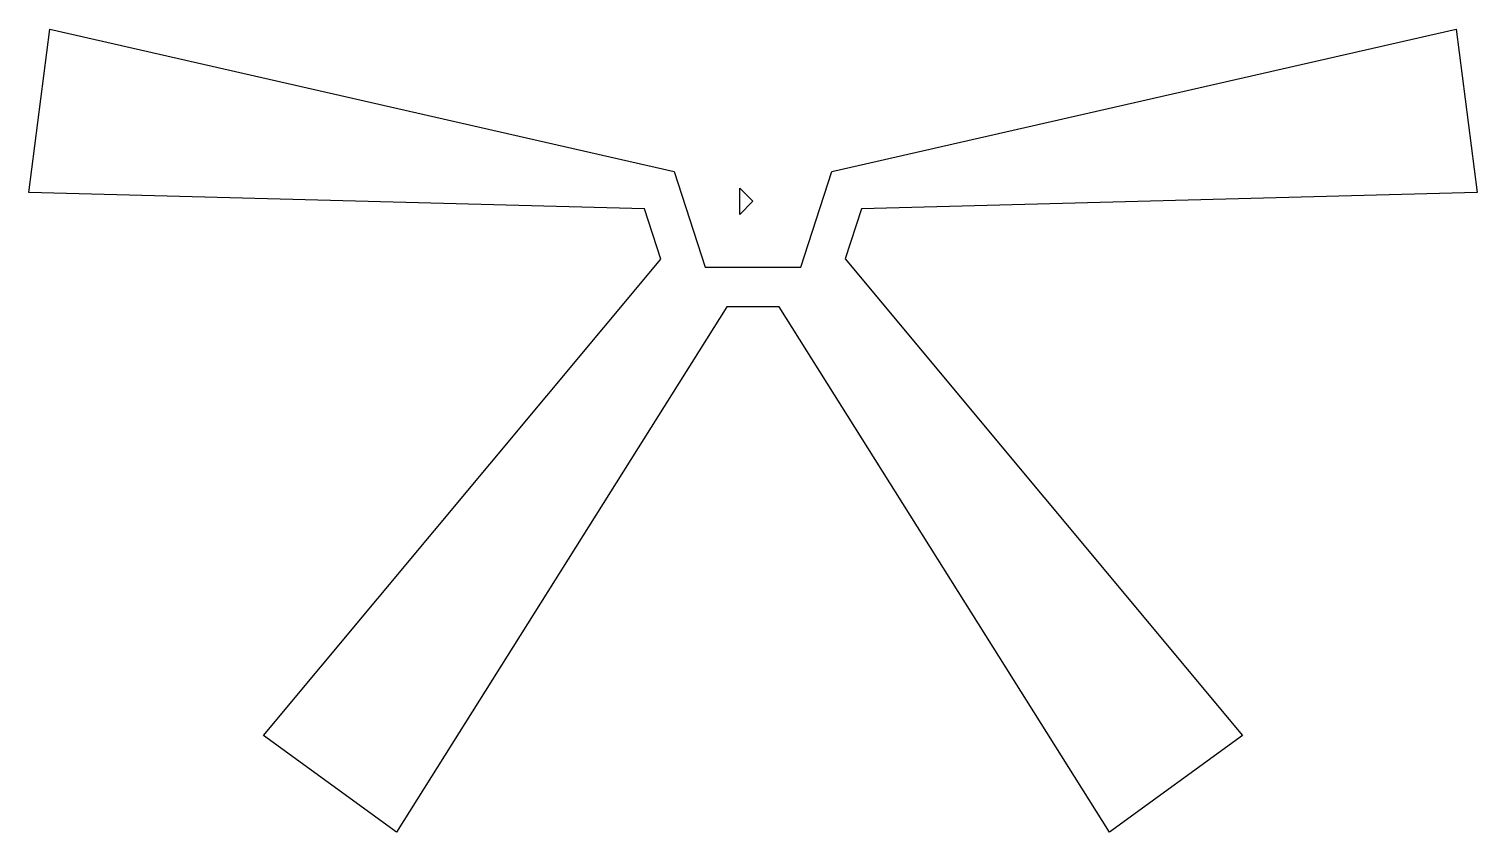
# Model space of a CAD drawing. Extents: x -5.5 to 5.5, y -4.8 to 1.3.
import ezdxf

# ---------------------------------------------------------------- set-up
doc = ezdxf.new("R2010")
doc.units = 0
doc.layers.add('MAGNET', color=3, linetype='CONTINUOUS')

msp = doc.modelspace()

# ---------------------------------------------------------------- linework, layer by layer
at = {"layer": 'MAGNET'}
for points in [[(-5.5, 0.068), (-5.342, 1.308), (-0.599, 0.226), (-0.363, -0.5), (0.363, -0.5), (0.599, 0.226), (5.342, 1.308), (5.5, 0.068), (0.823, -0.057), (0.699, -0.437), (3.717, -4.054), (2.707, -4.788), (0.2, -0.8), (-0.2, -0.8), (-2.707, -4.788), (-3.717, -4.054), (-0.699, -0.438), (-0.823, -0.057), (-5.5, 0.068)], [(-0.1, 0.1), (-0.1, 0.1), (-0.1, 0.1), (-0.1, 0.1), (-0.1, 0.1)], [(-0.1, 0.1), (0, 0), (-0.1, -0.1), (-0.1, 0.1)]]:
    msp.add_lwpolyline(points, close=True, dxfattribs=at)

doc.saveas('drawing.dxf')
